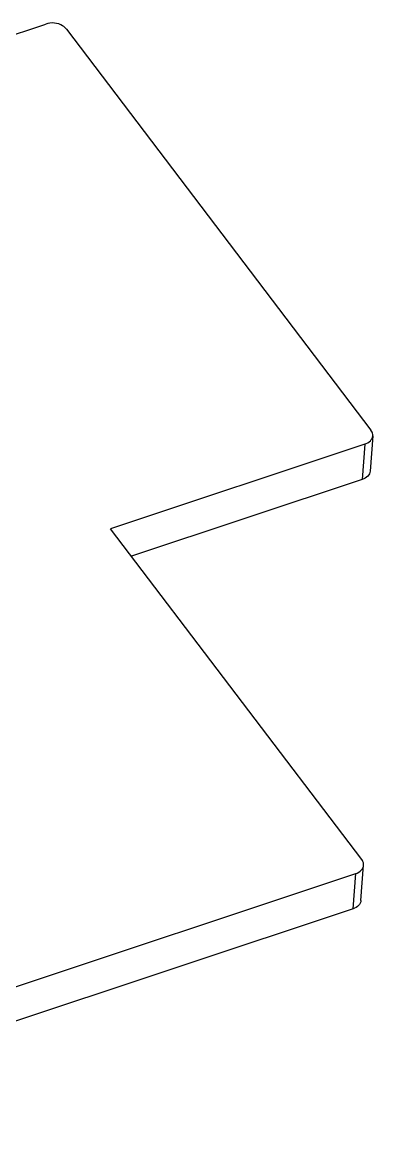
# Model space of a CAD drawing. Extents: x 0 to 420, y -115 to 297.
# Drawn here: x 344.5 to 353.71, y 99.3 to 128.51 of the extents above; entities that cross this region are included whole.
import ezdxf

# ---------------------------------------------------------------- set-up
doc = ezdxf.new("R2010")
doc.units = 0
doc.header["$LTSCALE"] = 23.1
doc.layers.get('0').update_dxf_attribs({"linetype": 'CONTINUOUS'})

msp = doc.modelspace()

# ---------------------------------------------------------------- linework, layer by layer
at = {"color": 7, "linetype": 'CONTINUOUS'}
for p, q in [((324.031, 121.439), (345.121, 128.462)), ((345.662, 128.329), (353.666, 117.787)), ((353.714, 117.64), (353.644, 116.713)), ((353.504, 117.42), (346.825, 115.196)), ((353.504, 117.42), (353.435, 116.493)), ((353.435, 116.493), (347.372, 114.474)), ((353.427, 106.5), (346.825, 115.196)), ((353.405, 105.427), (353.474, 106.354)), ((335.515, 100.223), (353.265, 106.134)), ((353.196, 105.207), (353.265, 106.134)), ((353.196, 105.207), (335.446, 99.296))]:
    msp.add_line(p, q, dxfattribs=at)
for points, knots in [([(345.662, 128.329), (345.635, 128.364), (345.485, 128.489), (345.261, 128.509), (345.121, 128.462)], [0, 0, 0, 0, 0.228883, 1, 1, 1, 1]), ([(353.714, 117.64), (353.714, 117.653), (353.713, 117.705), (353.69, 117.755), (353.666, 117.787)], [0, 0, 0, 0, 0.24082, 1, 1, 1, 1]), ([(353.504, 117.42), (353.559, 117.438), (353.657, 117.49), (353.71, 117.592), (353.714, 117.64)], [0, 0, 0, 0, 0.545253, 1, 1, 1, 1]), ([(353.644, 116.713), (353.641, 116.665), (353.588, 116.563), (353.49, 116.511), (353.435, 116.493)], [0, 0, 0, 0, 0.454747, 1, 1, 1, 1]), ([(353.265, 106.134), (353.32, 106.152), (353.417, 106.203), (353.47, 106.306), (353.474, 106.354)], [0, 0, 0, 0, 0.545253, 1, 1, 1, 1]), ([(353.474, 106.354), (353.475, 106.366), (353.474, 106.419), (353.45, 106.469), (353.427, 106.5)], [0, 0, 0, 0, 0.24082, 1, 1, 1, 1]), ([(353.405, 105.427), (353.401, 105.379), (353.348, 105.276), (353.25, 105.225), (353.196, 105.207)], [0, 0, 0, 0, 0.454747, 1, 1, 1, 1])]:
    msp.add_open_spline(points, degree=3, knots=knots, dxfattribs=at)

doc.saveas('drawing.dxf')
